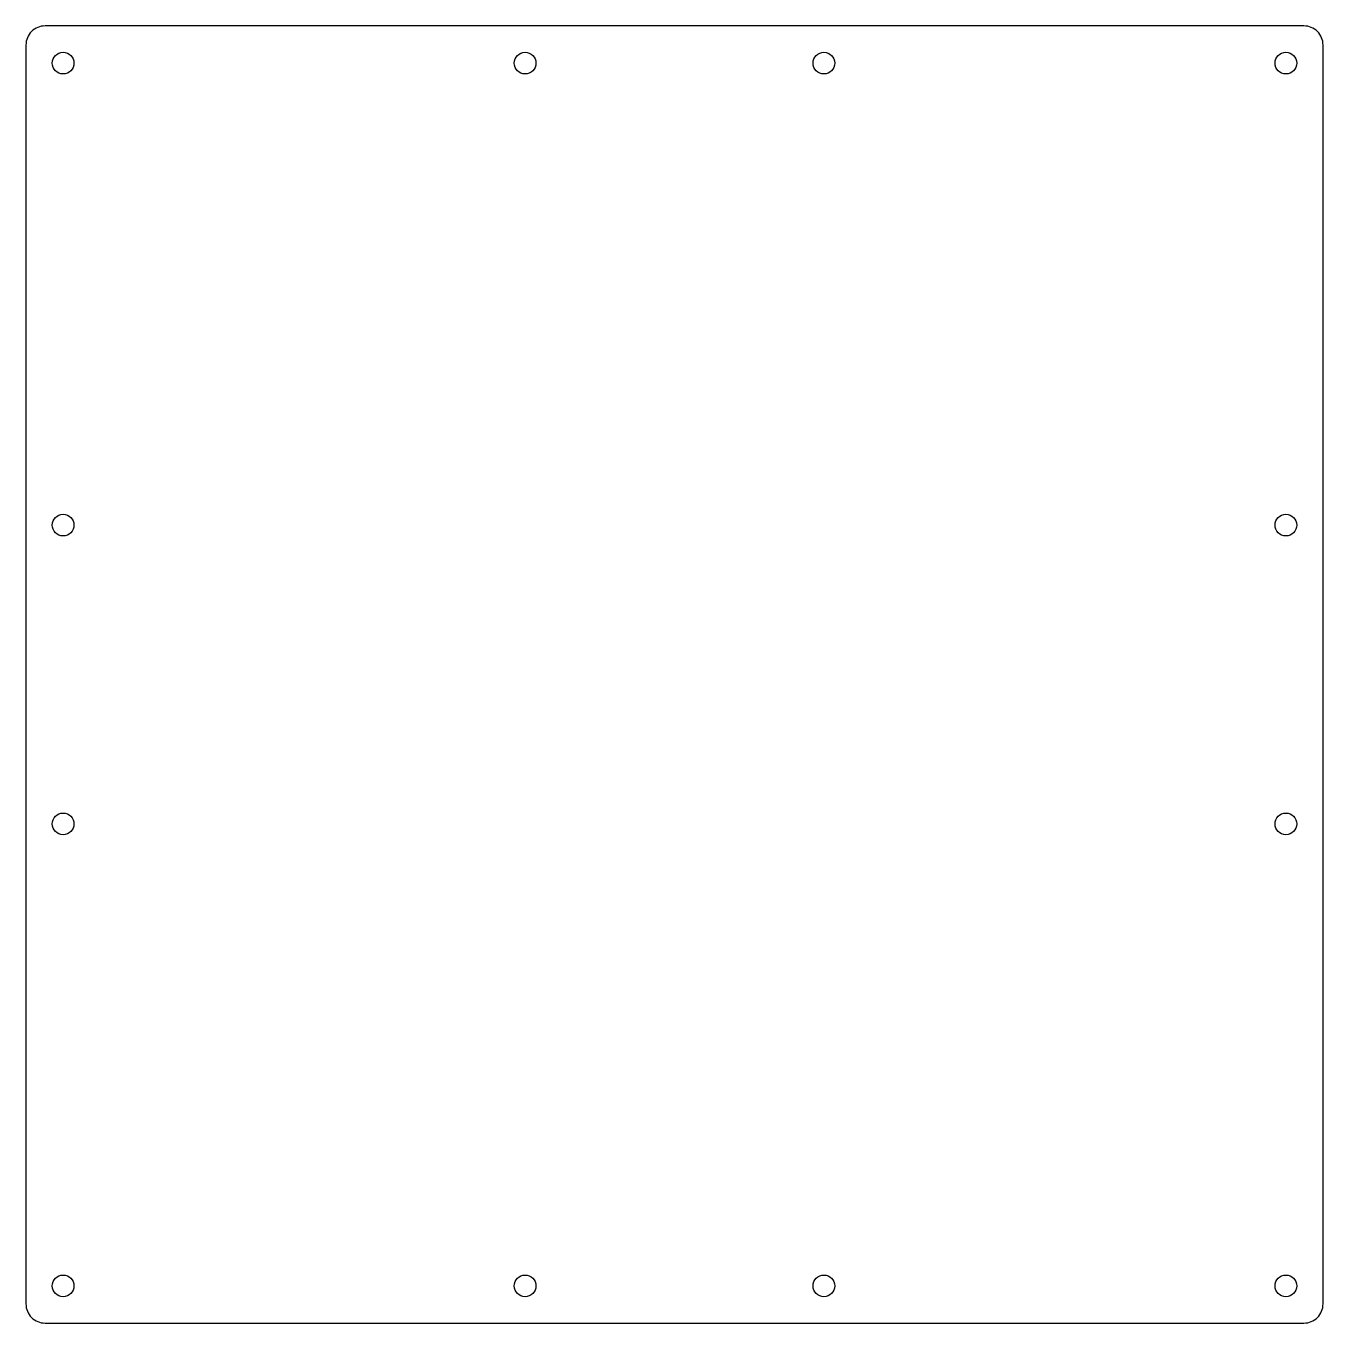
# Model space of a CAD drawing. Header units: millimetres. Extents: x 19 to 223, y 19 to 223.
import ezdxf

# ---------------------------------------------------------------- set-up
doc = ezdxf.new("R2010")
doc.units = ezdxf.units.MM
doc.layers.get('0').update_dxf_attribs({"linetype": 'CONTINUOUS'})

msp = doc.modelspace()

# ---------------------------------------------------------------- linework, layer by layer
msp.add_lwpolyline([(22, 223, 0.414214), (19, 220), (19, 22, 0.414214), (22, 19), (220, 19, 0.414214), (223, 22), (223, 220, 0.414214), (220, 223)], format="xyb", close=True)
for centre in [(24.85, 217.15), (97.5, 217.15), (144.5, 217.15), (217.15, 217.15), (24.85, 144.5), (217.15, 144.5), (24.85, 97.5), (217.15, 97.5), (24.85, 24.85), (97.5, 24.85), (144.5, 24.85), (217.15, 24.85)]:
    msp.add_circle(centre, 1.7)

doc.saveas('drawing.dxf')
